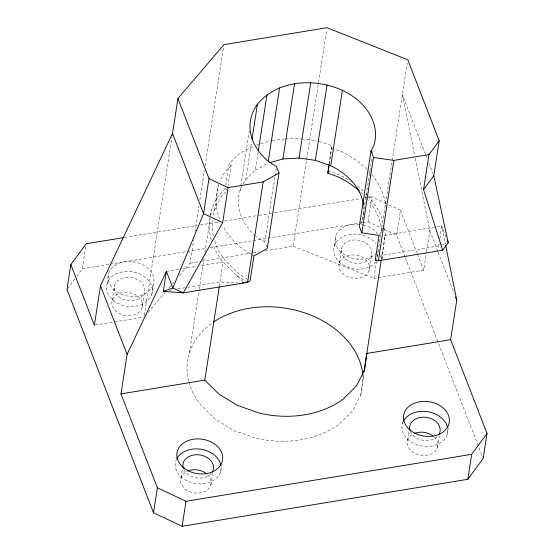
<?xml version="1.0" encoding="UTF-8"?>
<svg xmlns="http://www.w3.org/2000/svg" width="554" height="554" viewBox="0 0 554 554"><rect width="100%" height="100%" fill="white"/><g stroke="black" fill="none" stroke-linecap="round" stroke-linejoin="round"><path stroke-width="0.42" stroke-dasharray="2.77 2.08" d="M381.886 258.607L382.004 255.339L438.692 246.011L440.388 247.818M329.277 164.046L331.874 145.799L321.119 142.004A88.474 66.667 8.8 0 0 317.802 141.249M188.921 382.115A88.474 66.667 8.8 0 0 200.292 404.448L214.862 418.942L233.532 430.368L255.034 437.958A88.474 66.667 8.8 0 0 339.283 424.101L352.676 410.77L360.779 394.933L363.306 375.972M381.941 259.397L385.196 234.571A88.474 66.667 8.8 0 0 384.331 227.036M76.687 276.377L82.304 268.752L86.043 244.598M107.095 283.551L108.646 273.551M112.227 300.365L114.546 285.365M142.039 307.636A15.387 11.592 8.8 0 0 122.697 292.554A15.387 11.592 8.8 0 0 116.665 311.805A15.387 11.592 8.8 0 0 142.039 307.636L144.365 292.637A15.387 11.592 8.8 0 0 125.017 277.561A15.387 11.592 8.8 0 0 118.985 296.812A15.387 11.592 8.8 0 0 144.365 292.637M144.365 315.337L171.989 136.9M151.817 294.458A23.081 17.389 8.8 0 0 122.801 271.834A23.081 17.389 8.8 0 0 113.75 300.718A23.081 17.389 8.8 0 0 151.817 294.458L153.361 284.465A23.081 17.389 8.8 0 0 124.345 261.841A23.081 17.389 8.8 0 0 115.294 290.725A23.081 17.389 8.8 0 0 153.361 284.465M179.427 275.677L190.084 263.198L193.651 240.152M194.973 231.614L198.941 206.005M199.862 200.029L204.488 170.147M205.153 165.881L223.781 45.511M189.35 353.12L199.108 290.088M199.239 289.236L203.99 258.573M204.911 252.603L210.188 218.532M210.714 215.125L211.503 210.014M214.488 210.742L218.359 185.756M211.309 239.84A88.474 66.667 8.8 0 1 219.613 194.184L225.229 188.589L225.617 186.089M225.748 185.258L229.1 163.596L236.877 155.861A88.474 66.667 8.8 0 1 253.836 146.277M180.992 477.783L182.411 468.622M227.895 186.379L231.115 165.556L229.1 163.596M219.349 286.252L223.103 261.994L200.257 265.754M239.972 191.026L240.63 186.788M240.755 185.943L249.286 130.848M242.964 184.073A63.087 47.54 8.8 0 1 245.747 179.738L251.654 141.595M245.747 179.738L255.297 170.23L258.053 152.433M210.804 485.055L212.611 473.393M220.582 471.876L221.351 466.877M266.682 246.842L264.819 242.029L274.923 176.768M275.054 175.916L276.1 169.136M265.061 250.865L293.184 246.239L318.425 83.19M318.557 82.338L326.749 29.41M329.034 164.123L331.874 145.799M334.194 246.191L335.738 236.198M339.325 263.005L341.645 248.012M360.758 223.664L362.205 220.838L372.046 157.274M372.704 153.036L373.361 148.797M362.891 222.597L368.008 221.752L371.879 196.767L387.35 204.094M369.137 270.276A15.387 11.592 8.8 0 0 349.796 255.193A15.387 11.592 8.8 0 0 343.764 274.452A15.387 11.592 8.8 0 0 369.137 270.276L371.457 255.283A15.387 11.592 8.8 0 0 352.115 240.201A15.387 11.592 8.8 0 0 346.084 259.459A15.387 11.592 8.8 0 0 371.457 255.283M293.184 246.239L373.964 278.337L376.478 262.111M376.609 261.259L407.266 63.204M381.374 259.272L385.196 234.571M360.779 394.933L363.874 374.94M405.071 257.063L396.643 235.311L400.507 210.319L388.125 204.461M378.181 277.644L423.699 270.151L426.428 252.513M426.559 251.675L429.814 230.672L414.821 156.394M402.536 423.408L402.793 421.746M407.668 440.222L409.087 431.06M438.692 246.011L439.08 243.511M439.848 238.518L441.787 226.025L383.52 235.609M437.48 447.494L439.287 435.832M447.251 434.315L448.283 427.653M379.442 234.661L382.364 228.961M376.886 257.084L378.036 254.84M380.252 257.07L382.932 251.828M67.491 288.849L74.645 279.147M148.022 312.449L165.411 292.09M168.776 288.156L172.142 284.216M172.703 283.558L173.824 282.242M231.115 165.556L226.177 170.473A85.392 64.347 8.8 0 0 219.793 181.781M255.297 170.23L267.97 163.16M442.667 244.619L445.852 243.504M124.553 237.451L197.044 225.526M200.451 224.966L218.366 222.022M224.335 221.039L258.448 215.423M259.3 215.284L271.238 213.325M274.652 212.764L360.793 198.588M365.051 197.889L367.614 197.466M368.465 197.328L371.879 196.767M82.304 268.752L109.595 264.265M110.447 264.126L186.352 251.641M187.204 251.502L206.822 248.275M210.229 247.707L267.374 238.31M268.226 238.172L358.625 223.297M359.477 223.158L362.039 222.736M190.084 263.198L201.164 261.377M202.016 261.239L252.285 252.97M253.136 252.832L259.099 251.848M166.415 271.322L179.108 269.237M182.488 268.676L196.871 266.308M169.24 290.338L173.471 289.645M177.702 288.946L187.01 287.415M187.854 287.277L220.007 281.986L237.23 282.637M373.964 278.337L377.336 277.783M95.212 325.087L143.257 317.186M331.728 148.216L341.174 151.554A85.392 64.347 8.8 0 1 368.306 170.812M328.003 170.784L338.75 174.579A88.474 66.667 8.8 0 1 351.381 181.67M368.008 221.752L383.486 229.079M384.261 229.446L396.643 235.311M264.819 242.029L258.157 237.957A63.087 47.54 8.8 0 1 256.1 236.281M253.905 255.969L242.977 249.279A85.392 64.347 8.8 0 1 222.867 226.018M247.451 279.375L239.106 274.272L225.049 260.283A85.392 64.347 8.8 0 1 214.225 239.286M237.015 275.83L246.904 281.882M225.229 188.589L227.251 190.541L222.313 195.458A85.392 64.347 8.8 0 0 213.068 216.462M242.929 281.716L222.445 261.343A88.474 66.667 8.8 0 1 212.971 244.778M425.375 154.102L402.384 94.776L414.648 155.549M425.687 154.905L427.238 158.908M428.789 162.918L432.833 173.34M446.088 237.119L441.787 226.025L445.354 243.718M429.814 230.672L437.861 251.447M438.172 252.243L454.28 293.8M400.507 210.319L417.204 253.4M417.515 254.196L423.699 270.151M405.383 257.873L482.839 457.708M213.387 235.893A85.392 64.347 8.8 0 1 212.57 219.813M360.716 192.134A85.392 64.347 8.8 0 1 362.614 193.948M365.024 196.428A85.392 64.347 8.8 0 1 366.18 197.688M366.741 198.332A85.392 64.347 8.8 0 1 381.782 230.215M363.216 216.822A63.087 47.54 8.8 0 1 362.205 220.838M255.436 235.706A63.087 47.54 8.8 0 1 242.555 184.821M363.632 206.04A63.087 47.54 8.8 0 1 363.812 211.857M363.756 212.688A63.087 47.54 8.8 0 1 363.362 215.998M219.772 219.308A85.392 64.347 8.8 0 1 219.474 182.571M368.895 171.435A85.392 64.347 8.8 0 1 371.159 173.984M371.699 174.621A85.392 64.347 8.8 0 1 385.75 206.074M434.149 436.995A15.387 11.592 8.8 0 1 432.383 453.449A15.387 11.592 8.8 0 1 410.652 450.381A15.387 11.592 8.8 0 1 413.18 434.031M207.48 474.556A15.387 11.592 8.8 0 1 205.499 491.128A15.387 11.592 8.8 0 1 183.644 487.596A15.387 11.592 8.8 0 1 187.155 471.274M437.335 436.476A15.387 11.592 8.8 0 1 422.39 440.195A15.387 11.592 8.8 0 1 410.244 431.275M188.699 381.277A88.474 66.667 8.8 0 1 212.84 322.525M362.946 376.014A88.474 66.667 8.8 0 1 363.043 377.676M357.427 186.012A88.474 66.667 8.8 0 1 363.417 191.123M365.896 193.54A88.474 66.667 8.8 0 1 367.669 195.403M368.244 196.026A88.474 66.667 8.8 0 1 382.883 221.171M211.219 473.435A15.387 11.592 8.8 0 1 196.712 477.922A15.387 11.592 8.8 0 1 183.886 469.577M378.347 251.232A23.081 17.389 8.8 0 1 377.329 252.479M376.762 253.067A23.081 17.389 8.8 0 1 347.517 256.467A23.081 17.389 8.8 0 1 336.423 234.46A23.081 17.389 8.8 0 1 362.496 224.779M363.327 224.972A23.081 17.389 8.8 0 1 377.606 233.712M221.171 467.375A23.081 17.389 8.8 0 1 194.966 483.51A23.081 17.389 8.8 0 1 176.401 459.543M376.311 261.855A23.081 17.389 8.8 0 1 341.853 264.106A23.081 17.389 8.8 0 1 341.486 237.458A23.081 17.389 8.8 0 1 376.062 243.712M447.847 429.814A23.081 17.389 8.8 0 1 421.642 445.956A23.081 17.389 8.8 0 1 403.07 421.982M256.142 145.349A88.474 66.667 8.8 0 1 271.398 140.889M272.229 140.723A88.474 66.667 8.8 0 1 284.68 139.012M285.525 138.95A88.474 66.667 8.8 0 1 300.794 138.902M301.646 138.964A88.474 66.667 8.8 0 1 316.964 141.069"/><path stroke-width="0.83" d="M359.408 190.957A85.392 64.347 8.8 0 0 337.31 176.539L327.857 173.208L328.903 164.953M123.701 237.597L86.175 243.767L70.85 264.549L66.979 289.541L153.493 512.748L182.121 526.3L467.825 479.3L483.15 458.518L487.021 433.526L450.644 339.671L456.752 300.192L445.7 245.408M172.252 135.197L177.931 98.501L223.913 44.659L327.012 27.7L407.799 59.797L439.177 140.758L433.761 175.743L448.234 242.666L442.66 250.228L378.334 260.809L375.21 260.366L379.081 235.374L361.804 232.902L359.317 226.482L370.993 151.048L373.881 145.404A63.087 47.54 8.8 0 0 342.379 90.323C314.901 77.837 277.651 79.665 257.43 104.297A63.087 47.54 8.8 0 0 269.84 162.523L276.494 166.595L278.981 173.014L267.305 248.448L253.905 255.969L250.034 280.954L247.61 282.318L183.284 292.9L172.869 287.969L166.415 271.322L163.319 291.314L183.284 292.9L222.66 222.646L203.567 213.615L172.516 133.486L100.482 285.746L94.367 325.226L70.85 264.549M153.493 512.748L157.357 487.755L120.987 393.901L127.095 354.422L166.415 271.322M177.931 98.501L208.99 178.63L203.567 213.615L172.869 287.969L163.319 291.314M222.66 222.646L228.075 187.667L263.157 181.892L278.981 173.014M182.121 526.3L185.992 501.308L471.696 454.308L487.021 433.526M450.644 339.671L366.81 353.466L364.65 369.947L356.541 385.778L343.148 399.109A88.474 66.667 8.8 0 1 258.905 412.965L237.403 405.376L218.733 393.949L204.821 380.113L219.218 287.104M252.049 139.054L257.43 104.297M258.316 150.736L266.98 94.796M247.61 282.318L263.157 181.892M268.233 161.463L279.652 87.726M269.632 162.696L282.9 159.005L294.576 83.564M282.9 159.005L299.063 158.042L310.746 82.608M363.528 205.202A63.087 47.54 8.8 0 0 330.703 165.764L315.371 160.348L327.047 84.914M327.857 173.208L329.152 164.877M330.703 165.764L342.379 90.323M361.804 232.902L373.479 157.468L370.993 151.048M378.334 260.809L393.88 160.39L428.962 154.614L439.177 140.758M363.964 371.713L381.242 260.124M442.66 250.228L423.547 189.6L428.962 154.614M467.825 479.3L471.696 454.308M375.21 260.366L375.882 259.05M423.547 189.6L433.761 175.743M120.987 393.901L204.821 380.113M242.389 282.831L244.113 282.893M299.063 158.042L315.371 160.348M373.479 157.468L393.88 160.39M208.99 178.63L228.075 187.667M157.357 487.755L185.992 501.308M447.313 240.291L448.234 242.666M455.52 296.992L456.752 300.192M100.482 285.746L127.095 354.422M409.988 430.52A15.387 11.592 8.8 0 1 426.4 417.37A15.387 11.592 8.8 0 1 438.83 434.599M414.496 433.422A15.387 11.592 8.8 0 1 433.041 436.046M213.519 322.061A88.474 66.667 8.8 0 1 306.369 313.467A88.474 66.667 8.8 0 1 362.877 375.183M187.82 470.983A15.387 11.592 8.8 0 1 206.372 473.608M183.312 468.082A15.387 11.592 8.8 0 1 199.731 454.924A15.387 11.592 8.8 0 1 212.161 472.16M176.733 458.837A23.081 17.389 8.8 0 1 200.984 449.252A23.081 17.389 8.8 0 1 221.018 465.852M403.409 421.282A23.081 17.389 8.8 0 1 427.155 411.615A23.081 17.389 8.8 0 1 447.549 427.522M410.736 430.583A23.081 17.389 8.8 0 0 448.802 424.322A23.081 17.389 8.8 0 0 419.787 401.698A23.081 17.389 8.8 0 0 410.736 430.583M184.06 468.144A23.081 17.389 8.8 0 0 222.126 461.884A23.081 17.389 8.8 0 0 193.111 439.26A23.081 17.389 8.8 0 0 184.06 468.144"/></g></svg>
